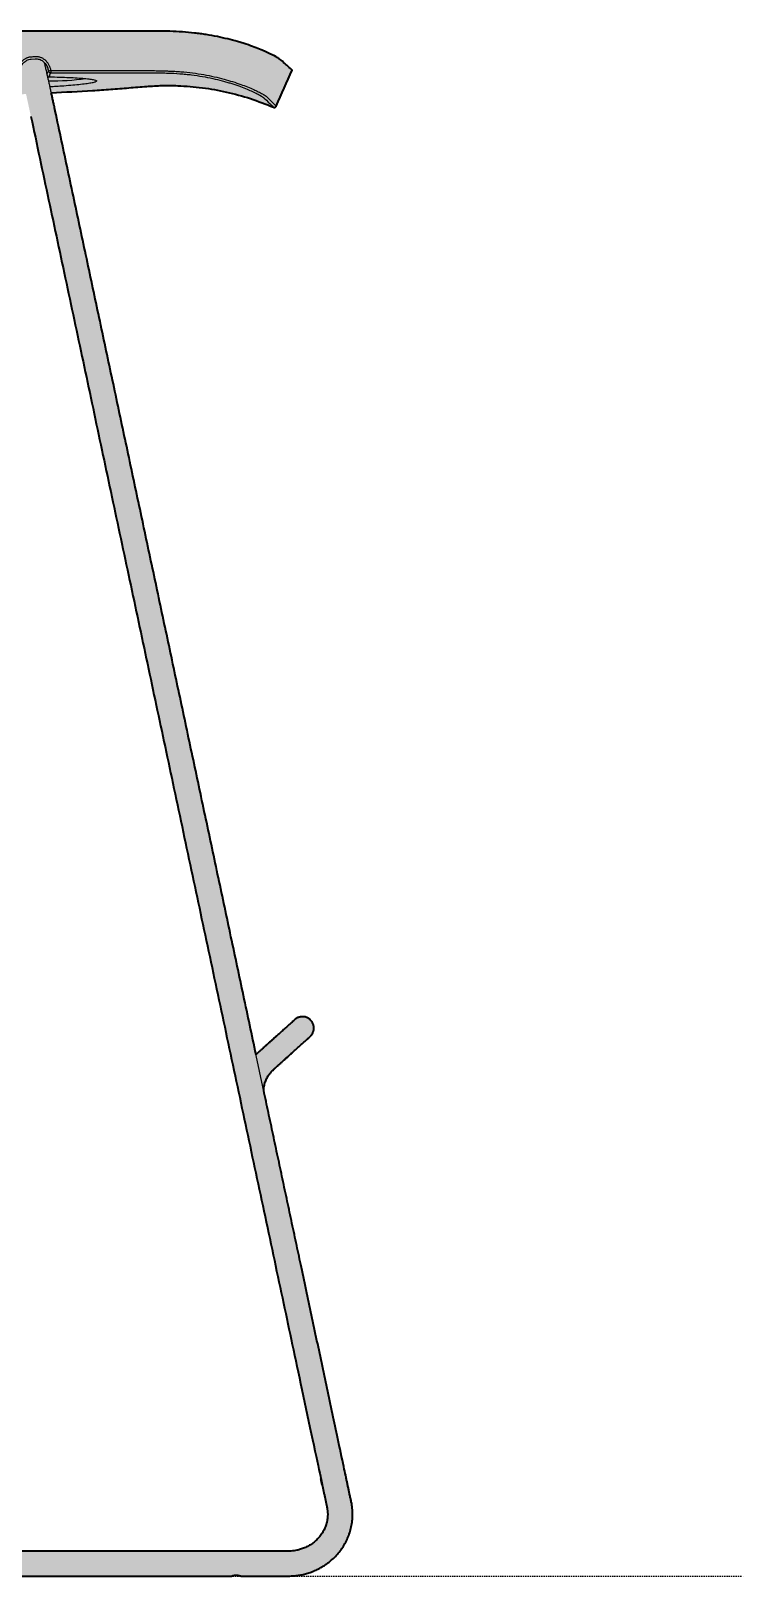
# Model space of a CAD drawing. Header units: millimetres. Extents: x 0 to 1859, y -866 to 814.
# Drawn here: x 471 to 814, y 0 to 744 of the extents above; entities that cross this region are included whole.
import ezdxf

# ---------------------------------------------------------------- set-up
doc = ezdxf.new("R2010")
doc.units = ezdxf.units.MM
doc.linetypes.add('Dots', pattern=[1, 0, -1])
doc.layers.add('Blocks', color=7, linetype='Continuous')
doc.layers.add('Blocks$Fill', color=7, linetype='Continuous', true_color=0xffffff)
for name, color, linetype, lineweight, true_color in [('Blocks$Inner', 7, 'Continuous', 25, 0x007f00), ('Blocks$Outline', 7, 'Continuous', 35, 0xff3f3f), ('Groud', 7, 'Dots', 25, 0x243775)]:
    doc.layers.add(name, color=color, linetype=linetype, lineweight=lineweight, true_color=true_color)

# ---------------------------------------------------------------- blocks, each defined once
blk = doc.blocks.new('Just Barstool High Front')
at = {"layer": 'Blocks$Fill'}
h = blk.add_hatch(color=256, dxfattribs=at)
h.paths.add_polyline_path([(188.51, 35.65), (188.26, 34.22), (188.15, 33.51), (188.06, 32.79), (187.98, 32.06), (187.93, 31.32), (187.9, 30.57), (187.89, 29.83), (187.9, 29.08), (187.92, 28.33), (187.97, 27.58), (188.04, 26.84), (188.12, 26.08), (188.23, 25.33), (188.36, 24.58), (188.5, 23.83), (188.67, 23.08), (188.86, 22.34), (189.07, 21.59), (189.3, 20.86), (189.55, 20.12), (189.82, 19.38), (190.12, 18.66), (190.43, 17.94), (190.77, 17.22), (191.12, 16.5), (191.5, 15.8), (191.89, 15.11), (192.27, 14.49), (192.65, 13.89), (193.05, 13.29), (193.47, 12.71), (193.9, 12.13), (194.34, 11.57), (194.8, 11.01), (195.27, 10.47), (195.75, 9.94), (196.25, 9.41), (196.76, 8.9), (197.28, 8.41), (197.82, 7.92), (198.36, 7.45), (198.92, 6.99), (199.48, 6.54), (200.06, 6.11), (200.65, 5.69), (201.24, 5.28), (201.85, 4.89), (202.46, 4.52), (203.08, 4.15), (203.71, 3.81), (204.35, 3.47), (204.98, 3.16), (205.63, 2.86), (206.28, 2.57), (206.94, 2.3), (207.58, 2.05), (208.23, 1.81), (208.89, 1.59), (209.55, 1.38), (210.17, 1.2), (210.79, 1.03), (211.42, 0.88), (212.04, 0.73), (213.03, 0.54), (214.03, 0.37), (214.94, 0.24), (215.85, 0.14), (216.61, 0.09), (217.37, 0.05), (218.89, 0), (241.64, 0), (241.76, 0.04), (241.9, 0.09), (242.09, 0.15), (242.21, 0.19), (242.34, 0.23), (242.48, 0.26), (242.63, 0.3), (242.79, 0.33), (242.97, 0.36), (243.15, 0.39), (243.33, 0.41), (243.52, 0.43), (243.7, 0.43), (243.89, 0.44), (244.08, 0.43), (244.26, 0.43), (244.42, 0.41), (244.58, 0.4), (244.72, 0.38), (244.84, 0.36), (244.94, 0.34), (245.03, 0.32), (245.11, 0.31), (245.4, 0.23), (245.68, 0.15), (245.93, 0.07), (246.14, 0), (567.9, 0), (567.9, 0), (568.08, 0.06), (568.28, 0.13), (568.42, 0.17), (568.56, 0.21), (568.72, 0.26), (568.9, 0.3), (569.09, 0.34), (569.29, 0.37), (569.39, 0.39), (569.49, 0.4), (569.6, 0.41), (569.71, 0.42), (569.82, 0.43), (569.93, 0.43), (570.04, 0.44), (570.15, 0.44), (570.26, 0.44), (570.37, 0.43), (570.48, 0.43), (570.59, 0.42), (570.7, 0.41), (570.81, 0.4), (570.91, 0.39), (571.02, 0.37), (571.22, 0.34), (571.4, 0.3), (571.58, 0.26), (571.74, 0.22), (571.89, 0.17), (572.02, 0.13), (572.23, 0.06), (572.4, 0), (595.15, 0), (596.75, 0.05), (597.54, 0.09), (598.34, 0.16), (598.99, 0.23), (599.63, 0.31), (600.7, 0.48), (601.77, 0.68), (602.32, 0.8), (602.86, 0.93), (603.41, 1.07), (603.95, 1.22), (604.53, 1.39), (605.11, 1.57), (605.68, 1.77), (606.25, 1.97), (606.84, 2.19), (607.42, 2.43), (608, 2.67), (608.58, 2.93), (609.17, 3.21), (609.75, 3.5), (610.32, 3.8), (610.89, 4.12), (611.47, 4.45), (612.04, 4.8), (612.6, 5.15), (613.16, 5.52), (613.71, 5.91), (614.26, 6.31), (614.8, 6.73), (615.33, 7.15), (615.85, 7.6), (616.37, 8.05), (616.88, 8.52), (617.37, 8.99), (617.86, 9.49), (618.34, 9.99), (618.81, 10.51), (619.26, 11.04), (619.71, 11.58), (620.15, 12.14), (620.57, 12.7), (620.97, 13.27), (621.37, 13.86), (621.75, 14.46), (622.12, 15.06), (622.48, 15.68), (622.82, 16.31), (623.14, 16.94), (623.45, 17.59), (623.75, 18.24), (624.03, 18.91), (624.29, 19.58), (624.54, 20.26), (624.77, 20.94), (624.98, 21.63), (625.18, 22.33), (625.36, 23.04), (625.52, 23.75), (625.67, 24.47), (625.79, 25.19), (625.9, 25.92), (625.99, 26.65), (626.06, 27.39), (626.11, 28.13), (626.14, 28.87), (626.15, 29.61), (626.14, 30.35), (626.11, 31.1), (626.07, 31.84), (626.01, 32.59), (625.93, 33.36), (625.89, 33.75), (625.84, 34.13), (625.77, 34.52), (625.7, 34.9), (625.62, 35.28), (625.53, 35.67), (625.04, 37.96), (619.68, 63.11), (583.36, 233.76), (583.45, 234.73), (583.5, 235.21), (583.54, 235.45), (583.57, 235.69), (583.62, 235.96), (583.68, 236.23), (583.74, 236.5), (583.81, 236.77), (583.89, 237.03), (583.97, 237.29), (584.05, 237.56), (584.14, 237.82), (584.32, 238.29), (584.51, 238.76), (584.61, 238.99), (584.72, 239.22), (584.83, 239.44), (584.94, 239.67), (585.06, 239.89), (585.18, 240.11), (585.44, 240.54), (585.7, 240.97), (585.99, 241.39), (586.28, 241.79), (586.43, 241.99), (586.59, 242.19), (586.75, 242.38), (586.91, 242.57), (587.08, 242.76), (587.26, 242.94), (587.91, 243.57), (588.12, 243.78), (605.7, 259.59), (605.79, 259.67), (605.88, 259.75), (605.96, 259.84), (606.05, 259.93), (606.14, 260.03), (606.22, 260.12), (606.3, 260.22), (606.38, 260.32), (606.46, 260.43), (606.54, 260.54), (606.61, 260.64), (606.68, 260.76), (606.75, 260.87), (606.82, 260.99), (606.88, 261.11), (606.95, 261.23), (607.01, 261.35), (607.06, 261.48), (607.12, 261.6), (607.17, 261.73), (607.21, 261.86), (607.26, 262), (607.3, 262.13), (607.34, 262.27), (607.37, 262.4), (607.4, 262.54), (607.43, 262.68), (607.45, 262.82), (607.47, 262.96), (607.49, 263.1), (607.5, 263.24), (607.51, 263.38), (607.52, 263.53), (607.52, 263.67), (607.52, 263.81), (607.51, 263.95), (607.51, 264.1), (607.49, 264.24), (607.48, 264.38), (607.46, 264.52), (607.43, 264.66), (607.41, 264.79), (607.38, 264.93), (607.34, 265.06), (607.31, 265.2), (607.27, 265.33), (607.22, 265.46), (607.18, 265.59), (607.13, 265.72), (607.08, 265.84), (607.02, 265.97), (606.97, 266.09), (606.91, 266.21), (606.84, 266.32), (606.78, 266.44), (606.71, 266.55), (606.64, 266.66), (606.57, 266.77), (606.5, 266.87), (606.43, 266.97), (606.35, 267.07), (606.27, 267.17), (606.19, 267.26), (606.11, 267.35), (606.03, 267.44), (605.94, 267.53), (605.86, 267.62), (605.76, 267.71), (605.67, 267.79), (605.57, 267.88), (605.48, 267.96), (605.37, 268.04), (605.27, 268.12), (605.16, 268.19), (605.05, 268.27), (604.94, 268.34), (604.83, 268.41), (604.71, 268.47), (604.59, 268.54), (604.47, 268.6), (604.35, 268.66), (604.22, 268.72), (604.09, 268.77), (603.97, 268.82), (603.83, 268.87), (603.7, 268.91), (603.57, 268.95), (603.43, 268.99), (603.3, 269.03), (603.16, 269.06), (603.02, 269.09), (602.88, 269.11), (602.74, 269.13), (602.6, 269.15), (602.46, 269.16), (602.31, 269.17), (602.17, 269.17), (602.03, 269.18), (601.89, 269.18), (601.74, 269.17), (601.6, 269.16), (601.46, 269.15), (601.32, 269.13), (601.18, 269.11), (601.04, 269.09), (600.91, 269.06), (600.77, 269.03), (600.63, 269), (600.5, 268.96), (600.37, 268.92), (600.24, 268.88), (600.11, 268.83), (599.98, 268.78), (599.86, 268.73), (599.73, 268.68), (599.61, 268.62), (599.49, 268.56), (599.38, 268.5), (599.26, 268.43), (599.15, 268.37), (599.04, 268.3), (598.93, 268.23), (598.83, 268.16), (598.73, 268.08), (598.63, 268), (598.53, 267.93), (598.44, 267.85), (598.34, 267.77), (580.77, 251.96), (580.07, 251.32), (579.96, 251.21), (579.85, 251.1), (579.7, 250.94), (483.09, 704.83), (481.16, 713.77), (509.75, 715.43), (530.81, 717.04), (534.55, 717.18), (538.28, 717.21), (542.02, 717.13), (544.98, 716.98), (547.94, 716.77), (550.9, 716.49), (553.84, 716.14), (556.78, 715.72), (559.71, 715.24), (562.62, 714.69), (565.53, 714.07), (568.42, 713.39), (571.29, 712.65), (574.14, 711.83), (576.97, 710.93), (579.77, 709.96), (582.55, 708.93), (588.07, 706.76), (588.09, 706.75), (588.11, 706.74), (588.14, 706.73), (588.16, 706.73), (588.18, 706.72), (588.2, 706.71), (588.22, 706.71), (588.25, 706.7), (588.27, 706.7), (588.29, 706.69), (588.32, 706.69), (588.34, 706.69), (588.36, 706.68), (588.39, 706.68), (588.41, 706.68), (588.44, 706.68), (588.46, 706.68), (588.49, 706.68), (588.51, 706.68), (588.54, 706.68), (588.56, 706.68), (588.59, 706.68), (588.61, 706.69), (588.64, 706.69), (588.66, 706.7), (588.69, 706.7), (588.71, 706.71), (588.74, 706.71), (588.76, 706.72), (588.79, 706.73), (588.81, 706.74), (588.84, 706.75), (588.86, 706.76), (588.88, 706.77), (588.91, 706.78), (588.93, 706.79), (588.95, 706.8), (588.97, 706.81), (589, 706.83), (589.02, 706.84), (589.04, 706.86), (589.06, 706.87), (589.08, 706.89), (589.1, 706.9), (589.12, 706.92), (589.14, 706.93), (589.16, 706.95), (589.17, 706.97), (589.19, 706.99), (589.21, 707), (589.22, 707.02), (589.24, 707.04), (589.25, 707.06), (589.27, 707.08), (589.28, 707.1), (589.3, 707.12), (589.31, 707.14), (589.32, 707.16), (589.33, 707.17), (589.34, 707.19), (589.35, 707.21), (589.37, 707.23), (589.37, 707.25), (589.38, 707.28), (597.02, 724.68), (597.02, 724.68), (595.69, 725.9), (591.73, 729.44), (591.64, 729.51), (591.55, 729.58), (591.45, 729.66), (591.34, 729.74), (591.1, 729.92), (590.82, 730.1), (590.52, 730.3), (590.18, 730.5), (589.42, 730.95), (588.53, 731.44), (587.51, 731.97), (586.37, 732.53), (585.09, 733.13), (583.69, 733.75), (582.18, 734.39), (580.55, 735.05), (578.81, 735.71), (576.96, 736.38), (575, 737.05), (572.91, 737.72), (570.72, 738.38), (568.43, 739.02), (566.05, 739.63), (563.6, 740.2), (561.06, 740.75), (558.44, 741.25), (555.74, 741.71), (552.96, 742.13), (550.09, 742.49), (547.18, 742.79), (544.24, 743.04), (541.26, 743.21), (535.21, 743.38), (525.91, 743.42), (475.12, 743.4), (275.8, 743.32), (272.79, 743.21), (269.81, 743.04), (266.86, 742.79), (263.95, 742.49), (261.08, 742.13), (258.3, 741.71), (255.6, 741.25), (252.98, 740.75), (250.44, 740.2), (247.99, 739.63), (245.62, 739.02), (243.33, 738.38), (241.13, 737.72), (239.05, 737.05), (237.08, 736.38), (235.23, 735.71), (233.49, 735.05), (231.86, 734.39), (230.35, 733.75), (228.95, 733.13), (227.68, 732.53), (226.53, 731.97), (225.52, 731.44), (224.63, 730.95), (223.86, 730.5), (223.52, 730.3), (223.22, 730.1), (222.95, 729.92), (222.7, 729.74), (222.59, 729.66), (222.49, 729.58), (222.4, 729.51), (222.31, 729.44), (217.1, 724.75), (217.02, 724.68), (217.02, 724.68), (224.66, 707.28), (224.66, 707.28), (224.66, 707.28), (224.66, 707.28), (224.67, 707.25), (224.68, 707.23), (224.69, 707.21), (224.7, 707.19), (224.71, 707.17), (224.72, 707.16), (224.73, 707.14), (224.75, 707.12), (224.76, 707.1), (224.77, 707.08), (224.79, 707.06), (224.8, 707.04), (224.82, 707.02), (224.84, 707), (224.85, 706.99), (224.87, 706.97), (224.89, 706.95), (224.91, 706.93), (224.92, 706.92), (224.94, 706.9), (224.96, 706.89), (224.98, 706.87), (225, 706.86), (225.03, 706.84), (225.05, 706.83), (225.07, 706.81), (225.09, 706.8), (225.11, 706.79), (225.14, 706.78), (225.16, 706.77), (225.18, 706.76), (225.21, 706.75), (225.23, 706.74), (225.26, 706.73), (225.28, 706.72), (225.31, 706.71), (225.33, 706.71), (225.35, 706.7), (225.38, 706.7), (225.4, 706.69), (225.43, 706.69), (225.46, 706.68), (225.48, 706.68), (225.51, 706.68), (225.53, 706.68), (225.56, 706.68), (225.58, 706.68), (225.61, 706.68), (225.63, 706.68), (225.65, 706.68), (225.68, 706.68), (225.7, 706.69), (225.73, 706.69), (225.75, 706.69), (225.77, 706.7), (225.8, 706.7), (225.82, 706.71), (225.84, 706.71), (225.86, 706.72), (225.89, 706.73), (225.91, 706.73), (225.93, 706.74), (225.95, 706.75), (225.97, 706.76), (225.97, 706.76), (225.97, 706.76), (225.97, 706.76), (229.83, 708.32), (233.72, 709.8), (235.68, 710.48), (237.66, 711.13), (241.65, 712.33), (245.67, 713.4), (249.73, 714.34), (253.81, 715.15), (257.92, 715.82), (262.05, 716.37), (266.19, 716.78), (270.35, 717.05), (274.51, 717.19), (278.68, 717.2), (282.86, 717.07), (287.32, 716.78), (324.82, 714.08), (332.86, 713.71), (234.33, 250.91), (233.88, 251.4), (233.76, 251.51), (233.65, 251.63), (233.52, 251.74), (233.4, 251.85), (233.27, 251.96), (233.27, 251.96), (215.7, 267.77), (215.61, 267.85), (215.51, 267.93), (215.42, 268), (215.32, 268.08), (215.21, 268.16), (215.11, 268.23), (215, 268.3), (214.89, 268.37), (214.78, 268.43), (214.67, 268.5), (214.55, 268.56), (214.43, 268.62), (214.31, 268.68), (214.19, 268.73), (214.06, 268.78), (213.93, 268.83), (213.81, 268.88), (213.68, 268.92), (213.54, 268.96), (213.41, 269), (213.27, 269.03), (213.14, 269.06), (213, 269.09), (212.86, 269.11), (212.72, 269.13), (212.58, 269.15), (212.44, 269.16), (212.3, 269.17), (212.16, 269.18), (212.01, 269.18), (211.87, 269.17), (211.73, 269.17), (211.59, 269.16), (211.45, 269.15), (211.3, 269.13), (211.16, 269.11), (211.02, 269.09), (210.89, 269.06), (210.75, 269.03), (210.61, 268.99), (210.47, 268.95), (210.34, 268.91), (210.21, 268.87), (210.08, 268.82), (209.95, 268.77), (209.82, 268.72), (209.7, 268.66), (209.57, 268.6), (209.45, 268.54), (209.33, 268.47), (209.22, 268.41), (209.1, 268.34), (208.99, 268.27), (208.88, 268.19), (208.77, 268.12), (208.67, 268.04), (208.57, 267.96), (208.47, 267.88), (208.37, 267.79), (208.28, 267.71), (208.19, 267.62), (208.1, 267.53), (208.01, 267.44), (207.93, 267.35), (207.85, 267.26), (207.77, 267.17), (207.69, 267.07), (207.62, 266.97), (207.54, 266.87), (207.47, 266.77), (207.4, 266.66), (207.33, 266.55), (207.26, 266.44), (207.2, 266.32), (207.14, 266.21), (207.08, 266.09), (207.02, 265.97), (206.97, 265.84), (206.91, 265.72), (206.86, 265.59), (206.82, 265.46), (206.78, 265.33), (206.74, 265.2), (206.7, 265.06), (206.67, 264.93), (206.64, 264.79), (206.61, 264.66), (206.59, 264.52), (206.57, 264.38), (206.55, 264.24), (206.54, 264.1), (206.53, 263.95), (206.52, 263.81), (206.52, 263.67), (206.52, 263.53), (206.53, 263.38), (206.54, 263.24), (206.55, 263.1), (206.57, 262.96), (206.59, 262.82), (206.61, 262.68), (206.64, 262.54), (206.67, 262.4), (206.71, 262.27), (206.74, 262.13), (206.78, 262), (206.83, 261.86), (206.88, 261.73), (206.93, 261.6), (206.98, 261.48), (207.04, 261.35), (207.1, 261.23), (207.16, 261.11), (207.22, 260.99), (207.29, 260.87), (207.36, 260.76), (207.43, 260.64), (207.51, 260.54), (207.58, 260.43), (207.66, 260.32), (207.74, 260.22), (207.82, 260.12), (207.91, 260.03), (207.99, 259.93), (208.08, 259.84), (208.17, 259.75), (208.25, 259.67), (208.34, 259.59), (222.68, 246.69), (225.92, 243.78), (226.21, 243.52), (226.48, 243.26), (226.73, 243), (226.97, 242.75), (227.18, 242.5), (227.39, 242.25), (227.58, 242.01), (227.77, 241.77), (228.03, 241.41), (228.29, 241.04), (228.53, 240.67), (228.76, 240.29), (228.88, 240.08), (229, 239.87), (229.22, 239.44), (229.43, 239), (229.53, 238.77), (229.62, 238.55), (229.71, 238.31), (229.8, 238.08), (229.97, 237.6), (230.12, 237.12), (230.26, 236.63), (230.38, 236.13), (230.44, 235.88), (230.49, 235.63), (230.54, 235.37), (230.57, 235.12), (230.61, 234.86), (230.63, 234.61), (230.64, 234.37), (230.66, 233.67), (230.66, 233.67), (230.66, 233.67), (230.66, 233.67), (230.66, 233.67), (230.66, 233.67), (230.66, 233.67), (230.66, 233.67), (188.52, 35.67), (188.52, 35.67)], flags=0)
h.paths.add_polyline_path([(342.42, 701.06), (345.02, 713.14), (380.15, 712.02), (380.49, 712), (382.73, 711.93), (391.02, 711.77), (391.02, 711.99), (402.65, 711.77), (419.14, 711.87), (423.02, 711.99), (423.02, 711.77), (423.41, 711.78), (423.47, 711.78), (433.55, 712), (434.94, 712.07), (462.05, 712.75), (469.02, 713.12), (471.35, 702.33), (607.95, 60.61), (613.3, 35.46), (613.3, 35.46), (613.79, 33.17), (614.03, 31.64), (614.07, 31.38), (614.09, 31.13), (614.12, 30.85), (614.14, 30.57), (614.15, 30.28), (614.16, 30), (614.16, 29.72), (614.15, 29.44), (614.13, 28.88), (614.09, 28.3), (614.03, 27.73), (613.95, 27.16), (613.91, 26.87), (613.85, 26.59), (613.8, 26.3), (613.73, 26.01), (613.66, 25.72), (613.59, 25.44), (613.51, 25.15), (613.43, 24.87), (613.34, 24.58), (613.24, 24.3), (613.06, 23.79), (612.86, 23.29), (612.64, 22.79), (612.41, 22.3), (612.16, 21.82), (611.89, 21.34), (611.61, 20.87), (611.32, 20.41), (611.01, 19.96), (610.69, 19.52), (610.35, 19.09), (610, 18.67), (609.64, 18.26), (609.27, 17.86), (608.88, 17.47), (608.48, 17.1), (608.07, 16.73), (607.65, 16.38), (607.22, 16.04), (606.78, 15.71), (606.34, 15.4), (605.88, 15.1), (605.42, 14.81), (604.94, 14.54), (604.47, 14.28), (603.99, 14.04), (603.5, 13.81), (603.01, 13.59), (602.54, 13.39), (602.06, 13.21), (601.57, 13.04), (601.08, 12.89), (600.66, 12.76), (600.23, 12.65), (599.81, 12.54), (599.38, 12.44), (598.7, 12.31), (598.03, 12.2), (597.63, 12.15), (597.24, 12.11), (596.84, 12.07), (596.45, 12.04), (595.8, 12.01), (595.15, 12), (218.89, 12), (217.66, 12.05), (217.05, 12.09), (216.75, 12.12), (216.44, 12.15), (215.94, 12.21), (215.44, 12.29), (215.03, 12.37), (214.62, 12.45), (214.22, 12.54), (213.81, 12.64), (213.39, 12.76), (212.98, 12.88), (212.57, 13.01), (212.16, 13.15), (211.72, 13.31), (211.29, 13.48), (210.86, 13.66), (210.44, 13.85), (210.01, 14.06), (209.58, 14.28), (209.15, 14.51), (208.73, 14.75), (208.31, 15), (207.89, 15.27), (207.48, 15.55), (207.08, 15.84), (206.67, 16.15), (206.28, 16.47), (205.89, 16.8), (205.52, 17.13), (205.14, 17.49), (204.78, 17.86), (204.43, 18.23), (204.09, 18.61), (203.75, 19.02), (203.43, 19.43), (203.12, 19.84), (202.82, 20.27), (202.53, 20.71), (202.25, 21.17), (201.99, 21.62), (201.74, 22.09), (201.51, 22.57), (201.29, 23.06), (201.08, 23.55), (200.89, 24.05), (200.71, 24.56), (200.55, 25.08), (200.41, 25.61), (200.28, 26.13), (200.17, 26.67), (200.08, 27.22), (200.04, 27.49), (200, 27.77), (199.97, 28.04), (199.95, 28.31), (199.93, 28.6), (199.91, 28.88), (199.9, 29.44), (199.9, 30), (199.91, 30.57), (199.94, 31.14), (199.96, 31.43), (199.99, 31.72), (200.03, 32), (200.07, 32.29), (200.1, 32.43), (200.12, 32.57), (200.16, 32.71), (200.23, 33.01), (200.24, 33.05), (200.24, 33.09), (200.25, 33.11), (200.25, 33.13), (200.25, 33.15), (200.25, 33.17)], flags=0)
at = {"layer": 'Blocks$Inner'}
for p, q in [((471.44, 729.95), (473.43, 730.08)), ((589.38, 707.28), (597.02, 724.68)), ((471.35, 702.33), (613.79, 33.17)), ((625.53, 35.67), (483.09, 704.83)), ((598.34, 267.77), (580.77, 251.96)), ((588.12, 243.78), (605.7, 259.59))]:
    blk.add_line(p, q, dxfattribs=at)
at = {"layer": 'Blocks$Inner', "extrusion": (0, 0, -1)}
for centre, radius, start, end in [((-344.35, 692.74), 139.01, 166.23315, 166.94625), ((-588.47, 707.68), 1, 203.69632, 293.25423)]:
    blk.add_arc(centre, radius, start, end, dxfattribs=at)
at = {"layer": 'Blocks$Inner'}
for centre, radius, start, end in [((480.78, 724.22), 1.01, 184.78991, 269.86084), ((481.38, 839.26), 119.8, 269.30297, 277.82816), ((602.02, 263.68), 5.5, 311.95916, 131.95916)]:
    blk.add_arc(centre, radius, start, end, dxfattribs=at)
for points, knots in [([(475.12, 743.4), (463.78, 743.42), (452.44, 743.45), (429.74, 743.49), (418.38, 743.5), (407.02, 743.5)], [-3, -3, -3, -3, -2.5, -2.5, -2, -2, -2, -2]), ([(525.91, 743.42), (523.8, 743.42), (521.68, 743.41), (517.45, 743.39), (515.33, 743.39), (508.99, 743.38), (504.76, 743.37), (492.06, 743.37), (483.59, 743.38), (475.12, 743.4)], [-4, -4, -4, -4, -3.875, -3.875, -3.75, -3.75, -3.5, -3.5, -3, -3, -3, -3]), ([(475.12, 743.4), (483.59, 743.38), (492.06, 743.37), (504.76, 743.37), (508.99, 743.38), (515.33, 743.39), (517.45, 743.39), (521.68, 743.41), (523.8, 743.42), (525.91, 743.42)], [2, 2, 2, 2, 2.5, 2.5, 2.75, 2.75, 2.875, 2.875, 3, 3, 3, 3]), ([(591.73, 729.44), (591.51, 729.62), (591.21, 729.85), (590.44, 730.36), (589.97, 730.64), (588.31, 731.58), (586.88, 732.31), (584.65, 733.33), (584.18, 733.54), (583.21, 733.96), (582.7, 734.18), (581.13, 734.83), (580.01, 735.27), (577.62, 736.16), (576.35, 736.61), (574.32, 737.28), (573.63, 737.5), (572.2, 737.94), (571.47, 738.16), (567.72, 739.24), (564.5, 740.05), (559.34, 741.1), (557.57, 741.42), (554.83, 741.86), (553.9, 742), (552.02, 742.26), (551.06, 742.38), (546.23, 742.94), (542.28, 743.22), (537.24, 743.35), (536.23, 743.36), (534.19, 743.39), (533.17, 743.4), (530.08, 743.42), (528.01, 743.43), (525.91, 743.42)], [-5, -5, -5, -5, -4.9375, -4.9375, -4.875, -4.875, -4.75, -4.75, -4.71875, -4.71875, -4.6875, -4.6875, -4.625, -4.625, -4.5625, -4.5625, -4.53125, -4.53125, -4.5, -4.5, -4.375, -4.375, -4.3125, -4.3125, -4.28125, -4.28125, -4.25, -4.25, -4.125, -4.125, -4.09375, -4.09375, -4.0625, -4.0625, -4, -4, -4, -4]), ([(465.16, 724.52), (465.18, 724.62), (465.21, 724.83), (465.26, 725.14), (465.33, 725.44), (465.41, 725.74), (465.49, 726.03), (465.59, 726.32), (465.69, 726.6), (465.93, 727.17), (466.35, 727.98), (467.1, 728.96), (467.85, 729.66), (468.52, 730.12), (469.06, 730.42), (469.62, 730.67), (470.15, 730.84), (470.61, 730.95), (471.02, 731.02), (471.3, 731.05), (471.44, 731.06)], [15.442966, 15.442966, 15.442966, 15.442966, 15.475266, 15.507185, 15.538758, 15.570021, 15.601008, 15.631756, 15.662301, 15.69268, 15.818924, 15.941843, 16.067098, 16.129516, 16.191585, 16.254436, 16.317112, 16.359112, 16.400986, 16.442966, 16.442966, 16.442966, 16.442966]), ([(466.1, 724.29), (466.25, 725), (466.54, 726.4), (467.71, 728.22), (469.11, 729.31), (470.41, 729.83), (471.1, 729.91), (471.44, 729.95)], [0, 0, 0, 0, 0.257499, 0.508772, 0.754893, 0.877543, 1, 1, 1, 1]), ([(473.43, 731.18), (473.5, 731.19), (473.66, 731.2), (473.88, 731.2), (474.11, 731.19), (474.34, 731.18), (474.57, 731.15), (474.94, 731.1), (475.47, 730.99), (476.12, 730.77), (476.74, 730.49), (477.53, 730.03), (478.42, 729.31), (479.33, 728.27), (479.9, 727.34), (480.25, 726.6), (480.45, 726.1), (480.63, 725.58), (480.78, 725.04), (480.86, 724.67), (480.9, 724.49)], [17.442966, 17.442966, 17.442966, 17.442966, 17.463787, 17.484553, 17.505302, 17.526066, 17.546883, 17.567785, 17.630211, 17.692988, 17.755075, 17.817724, 17.94266, 18.065242, 18.192347, 18.240768, 18.289901, 18.339886, 18.390863, 18.442966, 18.442966, 18.442966, 18.442966]), ([(473.43, 730.08), (474.09, 730.04), (475.4, 729.96), (476.74, 729.34), (477.23, 728.8), (477.27, 728.76)], [2.99637, 2.99637, 2.99637, 2.99637, 3.471982, 3.955564, 3.99637, 3.99637, 3.99637, 3.99637]), ([(477.27, 728.76), (477.73, 728.32), (478.71, 727.39), (479.23, 726.15), (479.5, 725.5)], [3.99637, 3.99637, 3.99637, 3.99637, 4.469263, 4.99637, 4.99637, 4.99637, 4.99637]), ([(597.02, 724.68), (597.02, 724.68), (596.58, 725.09), (594.81, 726.71), (593.49, 727.91), (591.73, 729.44)], [-6, -6, -6, -6, -5.5, -5.5, -5, -5, -5, -5]), ([(483.09, 704.83), (482.98, 705.36), (482.78, 706.26), (482.46, 707.78), (482.11, 709.39), (481.71, 711.27), (481.3, 713.17), (480.88, 715.06), (480.48, 716.9), (480.1, 718.65), (479.73, 720.28), (479.4, 721.78), (479.09, 723.13), (478.82, 724.32), (478.58, 725.34), (478.38, 726.2), (478.21, 726.9), (478.07, 727.46), (477.97, 727.82), (477.91, 728.03), (477.89, 728.09)], [1056.420215, 1056.420215, 1056.420215, 1056.420215, 1056.467356, 1056.501294, 1056.557367, 1056.614871, 1056.675814, 1056.738523, 1056.802278, 1056.86648, 1056.930666, 1056.994446, 1057.057469, 1057.119396, 1057.179881, 1057.238557, 1057.295047, 1057.349017, 1057.40046, 1057.420215, 1057.420215, 1057.420215, 1057.420215]), ([(478.12, 727.84), (478.47, 727.41), (479.33, 726.34), (479.66, 725), (479.85, 724.19)], [0, 0, 0, 0, 0.398215, 1, 1, 1, 1]), ([(479.24, 722.84), (479.23, 723.05), (479.28, 723.26), (479.47, 723.7), (479.61, 723.91), (479.77, 724.14)], [0, 0, 0, 0, 0.5, 0.5, 1, 1, 1, 1]), ([(479.25, 722.34), (479.26, 722.21), (479.29, 722.09), (479.4, 721.85), (479.48, 721.74), (479.76, 721.48), (480.01, 721.38), (480.26, 721.37)], [0, 0, 0, 0, 0.25, 0.25, 0.5, 0.5, 1, 1, 1, 1]), ([(479.85, 724.19), (479.85, 724.2), (479.9, 724.23), (480.08, 724.3), (480.23, 724.34), (480.39, 724.38)], [2, 2, 2, 2, 2.5, 2.5, 3, 3, 3, 3]), ([(479.85, 724.19), (479.9, 723.97), (480.02, 723.76), (480.38, 723.47), (480.61, 723.39), (480.84, 723.39)], [1, 1, 1, 1, 1.5, 1.5, 2, 2, 2, 2]), ([(480.77, 723.21), (480.74, 723.17), (480.67, 723.07), (480.58, 722.93), (480.5, 722.8), (480.44, 722.67), (480.36, 722.51), (480.3, 722.32), (480.25, 722.1), (480.25, 721.96), (480.25, 721.89)], [3, 3, 3, 3, 3.105191, 3.20778, 3.307771, 3.405169, 3.49998, 3.670087, 3.836747, 4, 4, 4, 4]), ([(480.26, 721.37), (481.9, 721.34), (485.21, 721.29), (489.73, 721.12), (493.8, 720.89), (497.21, 720.63), (499.94, 720.33), (501.86, 720), (502.94, 719.65), (503.14, 719.28), (502.45, 718.89), (500.91, 718.5), (498.53, 718.1), (495.42, 717.71), (491.63, 717.33), (487.57, 717), (483.82, 716.74), (481.52, 716.61), (480.56, 716.56)], [1, 1, 1, 1, 1.064089, 1.130038, 1.194127, 1.260073, 1.324177, 1.390139, 1.45425, 1.52022, 1.584333, 1.650305, 1.714424, 1.780402, 1.844546, 1.910548, 1.962414, 2, 2, 2, 2]), ([(480.84, 723.39), (480.84, 723.38), (480.84, 723.35), (480.83, 723.3), (480.8, 723.26), (480.78, 723.23), (480.77, 723.21)], [2, 2, 2, 2, 2.240993, 2.487922, 2.740892, 3, 3, 3, 3]), ([(480.87, 724.39), (480.87, 724.35), (480.87, 724.28), (480.87, 724.18), (480.88, 724.09), (480.88, 724.01), (480.88, 723.94), (480.88, 723.87), (480.88, 723.82), (480.88, 723.78), (480.88, 723.74), (480.87, 723.67), (480.87, 723.58), (480.86, 723.48), (480.85, 723.42), (480.84, 723.4), (480.84, 723.39)], [19.442966, 19.442966, 19.442966, 19.442966, 19.514985, 19.583602, 19.648096, 19.707868, 19.762449, 19.81149, 19.854753, 19.892086, 19.923405, 19.948677, 20.077579, 20.204209, 20.326544, 20.442966, 20.442966, 20.442966, 20.442966]), ([(480.9, 724.49), (480.9, 724.48), (480.9, 724.45), (480.89, 724.42), (480.88, 724.4), (480.87, 724.39)], [18.442966, 18.442966, 18.442966, 18.442966, 18.756391, 19.085486, 19.442966, 19.442966, 19.442966, 19.442966]), ([(480.9, 724.49), (481.8, 724.49), (483.59, 724.48), (486.26, 724.48), (488.88, 724.48), (490.61, 724.47), (491.47, 724.47)], [5, 5, 5, 5, 5.255978, 5.507977, 5.755987, 6, 6, 6, 6]), ([(518.98, 723.39), (521.07, 723.39), (523.14, 723.39), (526.23, 723.38), (527.26, 723.38), (529.3, 723.36), (530.31, 723.35), (532.32, 723.32), (533.32, 723.31), (534.81, 723.28), (535.31, 723.27), (536.3, 723.25), (536.79, 723.24), (539.22, 723.17), (541.14, 723.07), (543.98, 722.85), (544.92, 722.77), (546.78, 722.58), (547.71, 722.48), (550.43, 722.14), (552.19, 721.87), (557.3, 720.99), (560.46, 720.28), (564.13, 719.3), (564.85, 719.1), (566.25, 718.69), (566.93, 718.49), (568.92, 717.87), (570.16, 717.45), (573.66, 716.2), (575.68, 715.38), (577.83, 714.41), (578.24, 714.22), (579.01, 713.86), (579.38, 713.68), (580.41, 713.16), (581.01, 712.84), (582.56, 711.96), (583.26, 711.48), (583.62, 711.14)], [22.442966, 22.442966, 22.442966, 22.442966, 22.505466, 22.505466, 22.536716, 22.536716, 22.567966, 22.567966, 22.599216, 22.599216, 22.614841, 22.614841, 22.630466, 22.630466, 22.692966, 22.692966, 22.724216, 22.724216, 22.755466, 22.755466, 22.817966, 22.817966, 22.942966, 22.942966, 22.974216, 22.974216, 23.005466, 23.005466, 23.067966, 23.067966, 23.192966, 23.192966, 23.224216, 23.224216, 23.255466, 23.255466, 23.317966, 23.317966, 23.442966, 23.442966, 23.442966, 23.442966]), ([(519.06, 724.47), (519.34, 724.47), (519.91, 724.47), (520.77, 724.46), (521.65, 724.46), (522.55, 724.46), (523.47, 724.45), (524.41, 724.44), (526.08, 724.43), (528.48, 724.41), (530.99, 724.37), (533.03, 724.33), (534.65, 724.29), (536.22, 724.25), (538.21, 724.19), (540.59, 724.09), (544.47, 723.82), (549.21, 723.32), (554.58, 722.49), (559.64, 721.47), (564.27, 720.33), (568.57, 719.07), (572.34, 717.8), (575.73, 716.5), (578.07, 715.5), (579.71, 714.74), (580.8, 714.21), (581.85, 713.67), (582.57, 713.28), (583.03, 713.01), (583.3, 712.85), (583.57, 712.69), (583.83, 712.52), (584.08, 712.35), (584.32, 712.19), (584.54, 712.02), (584.74, 711.86), (584.85, 711.77), (584.9, 711.72)], [7, 7, 7, 7, 7.008335, 7.016885, 7.02565, 7.034634, 7.043836, 7.05326, 7.062905, 7.094117, 7.125668, 7.139268, 7.156884, 7.175476, 7.188047, 7.219206, 7.250406, 7.312563, 7.375706, 7.436791, 7.500193, 7.560865, 7.625377, 7.684741, 7.75002, 7.777609, 7.807722, 7.84026, 7.875103, 7.885637, 7.897045, 7.909314, 7.922429, 7.93637, 7.951121, 7.966658, 7.982959, 8, 8, 8, 8]), ([(588.07, 706.76), (584.4, 708.22), (577.05, 711.15), (565.56, 714.24), (553.87, 716.33), (543.49, 717.18), (534.54, 717.26), (526.69, 716.83), (518.44, 716.07), (509.75, 715.43), (497.33, 714.53), (487.79, 714.08), (481.16, 713.77)], [24.442966, 24.442966, 24.442966, 24.442966, 24.552373, 24.661798, 24.771236, 24.8807, 24.949579, 25.01865, 25.098165, 25.178829, 25.259489, 25.442966, 25.442966, 25.442966, 25.442966]), ([(583.62, 711.14), (585.11, 709.72), (586.22, 708.62), (587.71, 707.14), (588.07, 706.76), (588.07, 706.76)], [23.442966, 23.442966, 23.442966, 23.442966, 23.942966, 23.942966, 24.442966, 24.442966, 24.442966, 24.442966]), ([(584.9, 711.72), (586.4, 710.28), (587.52, 709.16), (589.01, 707.66), (589.38, 707.28), (589.38, 707.28)], [8, 8, 8, 8, 8.5, 8.5, 9, 9, 9, 9]), ([(580.77, 251.96), (580.46, 251.67), (580.08, 251.36), (579.75, 250.99), (579.7, 250.94)], [65.550679, 65.550679, 65.550679, 65.550679, 66.405164, 66.550679, 66.550679, 66.550679, 66.550679]), ([(583.36, 233.76), (583.41, 234.41), (583.52, 235.79), (584.08, 237.77), (584.9, 239.69), (585.95, 241.4), (587.04, 242.78), (587.84, 243.49), (588.12, 243.78)], [0, 0, 0, 0, 0.170727, 0.363874, 0.541035, 0.717676, 0.893485, 1, 1, 1, 1]), ([(595.15, 0), (596.22, 0.03), (597.72, 0.07), (599.92, 0.34), (601.8, 0.66), (604.01, 1.21), (606.29, 1.95), (608.62, 2.91), (610.93, 4.09), (613.19, 5.5), (615.37, 7.13), (617.41, 8.97), (619.31, 11.02), (621.02, 13.26), (622.52, 15.67), (623.8, 18.23), (624.82, 20.93), (625.57, 23.75), (626.04, 26.65), (626.21, 29.62), (626.04, 32.62), (625.8, 34.65), (625.53, 35.67)], [371.263842, 371.263842, 371.263842, 371.263842, 371.322199, 371.346073, 371.385695, 371.426934, 371.471255, 371.517606, 371.565565, 371.614797, 371.665071, 371.716221, 371.768127, 371.820706, 371.873902, 371.927681, 371.982026, 372.036936, 372.092424, 372.148515, 372.205246, 372.263842, 372.263842, 372.263842, 372.263842]), ([(613.79, 33.17), (613.9, 32.49), (614.16, 31.07), (614.18, 28.86), (613.91, 26.56), (613.31, 24.36), (612.45, 22.29), (611.36, 20.4), (610.04, 18.65), (608.52, 17.07), (606.82, 15.68), (604.98, 14.51), (603.06, 13.57), (601.19, 12.89), (599.51, 12.45), (597.96, 12.18), (596.55, 12.03), (595.58, 12.01), (595.15, 12)], [685.156373, 685.156373, 685.156373, 685.156373, 685.222937, 685.295744, 685.370173, 685.446215, 685.515406, 685.584161, 685.652414, 685.720095, 685.787091, 685.853154, 685.91767, 685.978829, 686.030913, 686.07144, 686.118273, 686.156373, 686.156373, 686.156373, 686.156373]), ([(567.9, 0), (567.9, 0), (567.92, 0.01), (567.98, 0.03), (568.02, 0.04), (568.13, 0.08), (568.2, 0.11), (568.37, 0.16), (568.46, 0.19), (568.77, 0.27), (569.02, 0.33), (569.42, 0.39), (569.56, 0.41), (569.86, 0.43), (570, 0.44), (570.3, 0.44), (570.45, 0.43), (570.74, 0.41), (570.88, 0.39), (571.15, 0.35), (571.28, 0.33), (571.53, 0.27), (571.64, 0.24), (571.85, 0.19), (571.94, 0.16), (572.1, 0.11), (572.17, 0.08), (572.34, 0.02), (572.4, 0), (572.4, 0)], [347.513842, 347.513842, 347.513842, 347.513842, 347.576342, 347.576342, 347.638842, 347.638842, 347.701342, 347.701342, 347.763842, 347.763842, 347.888842, 347.888842, 347.951342, 347.951342, 348.013842, 348.013842, 348.076342, 348.076342, 348.138842, 348.138842, 348.201342, 348.201342, 348.263842, 348.263842, 348.326342, 348.326342, 348.388842, 348.388842, 348.513842, 348.513842, 348.513842, 348.513842])]:
    blk.add_open_spline(points, degree=3, knots=knots, dxfattribs=at)
for points, degree in [([(471.44, 731.06), (472.1, 731.1), (472.76, 731.14), (473.43, 731.18)], 3), ([(479.77, 724.14), (479.82, 724.15), (479.85, 724.17), (479.85, 724.19)], 3), ([(480.25, 721.89), (480.25, 721.72), (480.26, 721.54), (480.26, 721.37)], 3), ([(480.39, 724.38), (480.4, 724.38), (480.41, 724.38), (480.42, 724.39)], 3), ([(480.42, 724.39), (480.58, 724.42), (480.75, 724.46), (480.9, 724.49)], 3), ([(480.84, 723.39), (484.36, 723.38), (487.88, 723.38), (491.4, 723.37)], 3), ([(491.4, 723.37), (500.6, 723.36), (509.79, 723.36), (518.98, 723.39)], 3), ([(491.47, 724.47), (500.67, 724.46), (509.87, 724.45), (519.06, 724.47)], 3), ([(595.15, 12), (218.89, 12)], 1), ([(246.14, 0), (567.9, 0)], 1), ([(572.4, 0), (595.15, 0)], 1)]:
    blk.add_open_spline(points, degree=degree, dxfattribs=at)
at = {"layer": 'Blocks$Outline'}
blk.add_lwpolyline([(613.3, 35.46), (613.3, 35.46)], dxfattribs=at)
for points, degree, knots in [([(475.12, 743.4), (463.78, 743.42), (452.44, 743.45), (429.74, 743.49), (418.38, 743.5), (407.02, 743.5), (395.66, 743.5), (384.31, 743.49), (361.6, 743.45), (350.26, 743.42), (338.92, 743.4), (330.45, 743.38), (321.98, 743.37), (309.29, 743.37), (305.06, 743.38), (298.71, 743.39), (296.59, 743.39), (292.36, 743.41), (290.25, 743.42), (288.13, 743.42), (286.04, 743.43), (283.96, 743.42), (280.88, 743.4), (279.85, 743.39), (277.82, 743.36), (276.8, 743.35), (271.76, 743.22), (267.81, 742.94), (262.98, 742.38), (262.03, 742.26), (260.14, 742), (259.21, 741.86), (256.47, 741.42), (254.7, 741.1), (249.54, 740.05), (246.32, 739.24), (242.58, 738.16), (241.84, 737.94), (240.41, 737.5), (239.72, 737.28), (237.7, 736.61), (236.42, 736.16), (234.03, 735.27), (232.91, 734.83), (231.34, 734.18), (230.84, 733.96), (229.86, 733.54), (229.4, 733.33), (227.16, 732.31), (225.73, 731.58), (224.07, 730.64), (223.61, 730.36), (222.83, 729.85), (222.53, 729.62), (222.31, 729.44), (220.56, 727.91), (219.23, 726.71), (217.46, 725.09), (217.02, 724.68), (217.02, 724.68), (219.57, 718.88), (222.11, 713.08), (224.66, 707.28)], 3, [-3, -3, -3, -3, -2.5, -2.5, -2, -2, -2, -1.5, -1.5, -1, -1, -1, -0.5, -0.5, -0.25, -0.25, -0.125, -0.125, 0, 0, 0, 0.0625, 0.0625, 0.09375, 0.09375, 0.125, 0.125, 0.25, 0.25, 0.28125, 0.28125, 0.3125, 0.3125, 0.375, 0.375, 0.5, 0.5, 0.53125, 0.53125, 0.5625, 0.5625, 0.625, 0.625, 0.6875, 0.6875, 0.71875, 0.71875, 0.75, 0.75, 0.875, 0.875, 0.9375, 0.9375, 1, 1, 1, 1.5, 1.5, 2, 2, 2, 21.003856, 21.003856, 21.003856, 21.003856]), ([(525.91, 743.42), (523.8, 743.42), (521.68, 743.41), (517.45, 743.39), (515.33, 743.39), (508.99, 743.38), (504.76, 743.37), (492.06, 743.37), (483.59, 743.38), (475.12, 743.4)], 3, [-3, -3, -3, -3, -2.875, -2.875, -2.75, -2.75, -2.5, -2.5, -2, -2, -2, -2]), ([(589.38, 707.28), (591.93, 713.08), (594.48, 718.88), (597.02, 724.68), (597.02, 724.68), (596.58, 725.09), (594.81, 726.71), (593.49, 727.91), (591.73, 729.44), (591.51, 729.62), (591.21, 729.85), (590.44, 730.36), (589.97, 730.64), (588.31, 731.58), (586.88, 732.31), (584.65, 733.33), (584.18, 733.54), (583.21, 733.96), (582.7, 734.18), (581.13, 734.83), (580.01, 735.27), (577.62, 736.16), (576.35, 736.61), (574.32, 737.28), (573.63, 737.5), (572.2, 737.94), (571.47, 738.16), (567.72, 739.24), (564.5, 740.05), (559.34, 741.1), (557.57, 741.42), (554.83, 741.86), (553.9, 742), (552.02, 742.26), (551.06, 742.38), (546.23, 742.94), (542.28, 743.22), (537.24, 743.35), (536.23, 743.36), (534.19, 743.39), (533.17, 743.4), (530.08, 743.42), (528.01, 743.43), (525.91, 743.42)], 3, [-25.003858, -25.003858, -25.003858, -25.003858, -6, -6, -6, -5.5, -5.5, -5, -5, -5, -4.9375, -4.9375, -4.875, -4.875, -4.75, -4.75, -4.71875, -4.71875, -4.6875, -4.6875, -4.625, -4.625, -4.5625, -4.5625, -4.53125, -4.53125, -4.5, -4.5, -4.375, -4.375, -4.3125, -4.3125, -4.28125, -4.28125, -4.25, -4.25, -4.125, -4.125, -4.09375, -4.09375, -4.0625, -4.0625, -4, -4, -4, -4]), ([(481.16, 713.77), (487.79, 714.08), (497.33, 714.53), (509.75, 715.43), (518.44, 716.07), (526.69, 716.83), (534.54, 717.26), (543.49, 717.18), (553.87, 716.33), (565.56, 714.24), (577.05, 711.15), (584.4, 708.22), (588.07, 706.76), (588.07, 706.76), (588.07, 706.76), (588.07, 706.76)], 3, [-25.442964, -25.442964, -25.442964, -25.442964, -25.259489, -25.178829, -25.098165, -25.01865, -24.949579, -24.8807, -24.771236, -24.661798, -24.552373, -24.442966, -24.442966, -24.442966, -24.442936, -24.442936, -24.442936, -24.442936]), ([(483.09, 704.83), (482.98, 705.36), (482.78, 706.26), (482.46, 707.78), (482.11, 709.39), (481.71, 711.27), (481.39, 712.72), (481.21, 713.56), (481.16, 713.77)], 3, [0, 0, 0, 0, 0.0471408, 0.0810794, 0.1371518, 0.1946555, 0.255599, 0.2762532, 0.2762532, 0.2762532, 0.2762532]), ([(471.35, 702.33), (539.65, 381.47), (610.62, 48.04), (613.3, 35.46)], 2, [1393.350815, 1393.350815, 1393.350815, 2049.447199, 2075.160533, 2075.160533, 2075.160533]), ([(598.34, 267.77), (591.17, 261.32), (582.39, 253.42), (580.77, 251.96)], 2, [40.914719, 40.914719, 40.914719, 60.19868, 64.550679, 64.550679, 64.550679]), ([(580.77, 251.96), (580.46, 251.67), (580.08, 251.36), (579.75, 250.99), (579.7, 250.94)], 3, [0, 0, 0, 0, 0.854486, 1, 1, 1, 1]), ([(583.36, 233.76), (583.41, 234.41), (583.52, 235.79), (584.08, 237.77), (584.9, 239.69), (585.95, 241.4), (587.04, 242.78), (587.84, 243.49), (588.12, 243.78)], 3, [0, 0, 0, 0, 0.170727, 0.363874, 0.541035, 0.717676, 0.893485, 1, 1, 1, 1]), ([(625.53, 35.67), (625.28, 36.81), (622.36, 50.53), (601.52, 148.44), (583.36, 233.76)], 2, [2090.507188, 2090.507188, 2090.507188, 2092.849111, 2118.567911, 2293.041334, 2293.041334, 2293.041334]), ([(613.79, 33.17), (613.9, 32.49), (614.16, 31.07), (614.18, 28.86), (613.91, 26.56), (613.31, 24.36), (612.45, 22.29), (611.36, 20.4), (610.04, 18.65), (608.52, 17.07), (606.82, 15.68), (604.98, 14.51), (603.06, 13.57), (601.19, 12.89), (599.51, 12.45), (597.96, 12.18), (596.55, 12.03), (595.58, 12.01), (595.15, 12), (469.73, 12), (344.31, 12), (218.89, 12), (218.07, 12.03), (216.92, 12.07), (215.22, 12.32), (213.78, 12.63), (212.11, 13.14), (210.4, 13.84), (208.69, 14.73), (207.04, 15.83), (205.48, 17.12), (204.04, 18.6), (202.77, 20.26), (201.7, 22.09), (200.84, 24.05), (200.23, 26.14), (199.89, 28.33), (199.88, 30.58), (200.01, 32.21), (200.24, 33.06), (200.25, 33.17)], 3, [0, 0, 0, 0, 0.066563, 0.13937, 0.2138, 0.289841, 0.359033, 0.427788, 0.49604, 0.563722, 0.630718, 0.69678, 0.761297, 0.822455, 0.874539, 0.915067, 0.9619, 1, 1, 1, 377.263842, 377.263842, 377.263842, 377.336113, 377.365834, 377.415147, 377.466528, 377.521831, 377.579784, 377.639923, 377.701904, 377.765525, 377.830676, 377.897316, 377.965447, 378.0351, 378.106313, 378.179121, 378.253552, 378.263842, 378.263842, 378.263842, 378.263842]), ([(246.14, 0), (353.39, 0), (460.65, 0), (567.9, 0), (567.9, 0), (567.92, 0.01), (567.98, 0.03), (568.02, 0.04), (568.13, 0.08), (568.2, 0.11), (568.37, 0.16), (568.46, 0.19), (568.77, 0.27), (569.02, 0.33), (569.42, 0.39), (569.56, 0.41), (569.86, 0.43), (570, 0.44), (570.3, 0.44), (570.45, 0.43), (570.74, 0.41), (570.88, 0.39), (571.15, 0.35), (571.28, 0.33), (571.53, 0.27), (571.64, 0.24), (571.85, 0.19), (571.94, 0.16), (572.1, 0.11), (572.17, 0.08), (572.34, 0.02), (572.4, 0), (572.4, 0), (579.99, 0), (587.57, 0), (595.15, 0), (596.22, 0.03), (597.72, 0.07), (599.92, 0.34), (601.8, 0.66), (604.01, 1.21), (606.29, 1.95), (608.62, 2.91), (610.93, 4.09), (613.19, 5.5), (615.37, 7.13), (617.41, 8.97), (619.31, 11.02), (621.02, 13.26), (622.52, 15.67), (623.8, 18.23), (624.82, 20.93), (625.57, 23.75), (626.04, 26.65), (626.21, 29.62), (626.04, 32.62), (625.8, 34.65), (625.53, 35.67)], 3, [0, 0, 0, 0, 321.763842, 321.763842, 321.763842, 321.826342, 321.826342, 321.888842, 321.888842, 321.951342, 321.951342, 322.013842, 322.013842, 322.138842, 322.138842, 322.201342, 322.201342, 322.263842, 322.263842, 322.326342, 322.326342, 322.388842, 322.388842, 322.451342, 322.451342, 322.513842, 322.513842, 322.576342, 322.576342, 322.638842, 322.638842, 322.763842, 322.763842, 322.763842, 345.513842, 345.513842, 345.513842, 345.572199, 345.596073, 345.635695, 345.676934, 345.721255, 345.767606, 345.815565, 345.864797, 345.915071, 345.966221, 346.018127, 346.070706, 346.123902, 346.177681, 346.232026, 346.286936, 346.342424, 346.398515, 346.455246, 346.513842, 346.513842, 346.513842, 346.513842])]:
    blk.add_open_spline(points, degree=degree, knots=knots, dxfattribs=at)
blk.add_rational_spline([(588.07, 706.76), (588.61, 706.53), (589.15, 706.74), (589.38, 707.28)], [1, 0.806553019053, 0.806553019053, 1], degree=3, dxfattribs=at)
for points in [[(579.7, 250.94), (531.4, 477.88), (483.09, 704.83)], [(613.3, 35.46), (613.55, 34.31), (613.79, 33.17)]]:
    blk.add_open_spline(points, degree=2, dxfattribs=at)
blk.add_rational_spline([(588.12, 243.78), (589.74, 245.24), (598.53, 253.14), (605.7, 259.59), (609.79, 263.26), (606.11, 267.35), (602.43, 271.44), (598.34, 267.77)], [1, 1, 1, 1, 0.707106781187, 1, 0.707106781187, 1], degree=2, knots=[75.568569, 75.568569, 75.568569, 79.920725, 99.204528, 99.204528, 107.843908, 107.843908, 116.483288, 116.483288, 116.483288], dxfattribs=at)

msp = doc.modelspace()

# ---------------------------------------------------------------- linework, layer by layer
at = {"layer": 'Groud'}
msp.add_lwpolyline([(0, 0), (814.04, 0)], dxfattribs=at)

# ---------------------------------------------------------------- block references
at = {"layer": 'Blocks'}
msp.add_blockref('Just Barstool High Front', (0, 0), dxfattribs=at)

doc.saveas('drawing.dxf')
